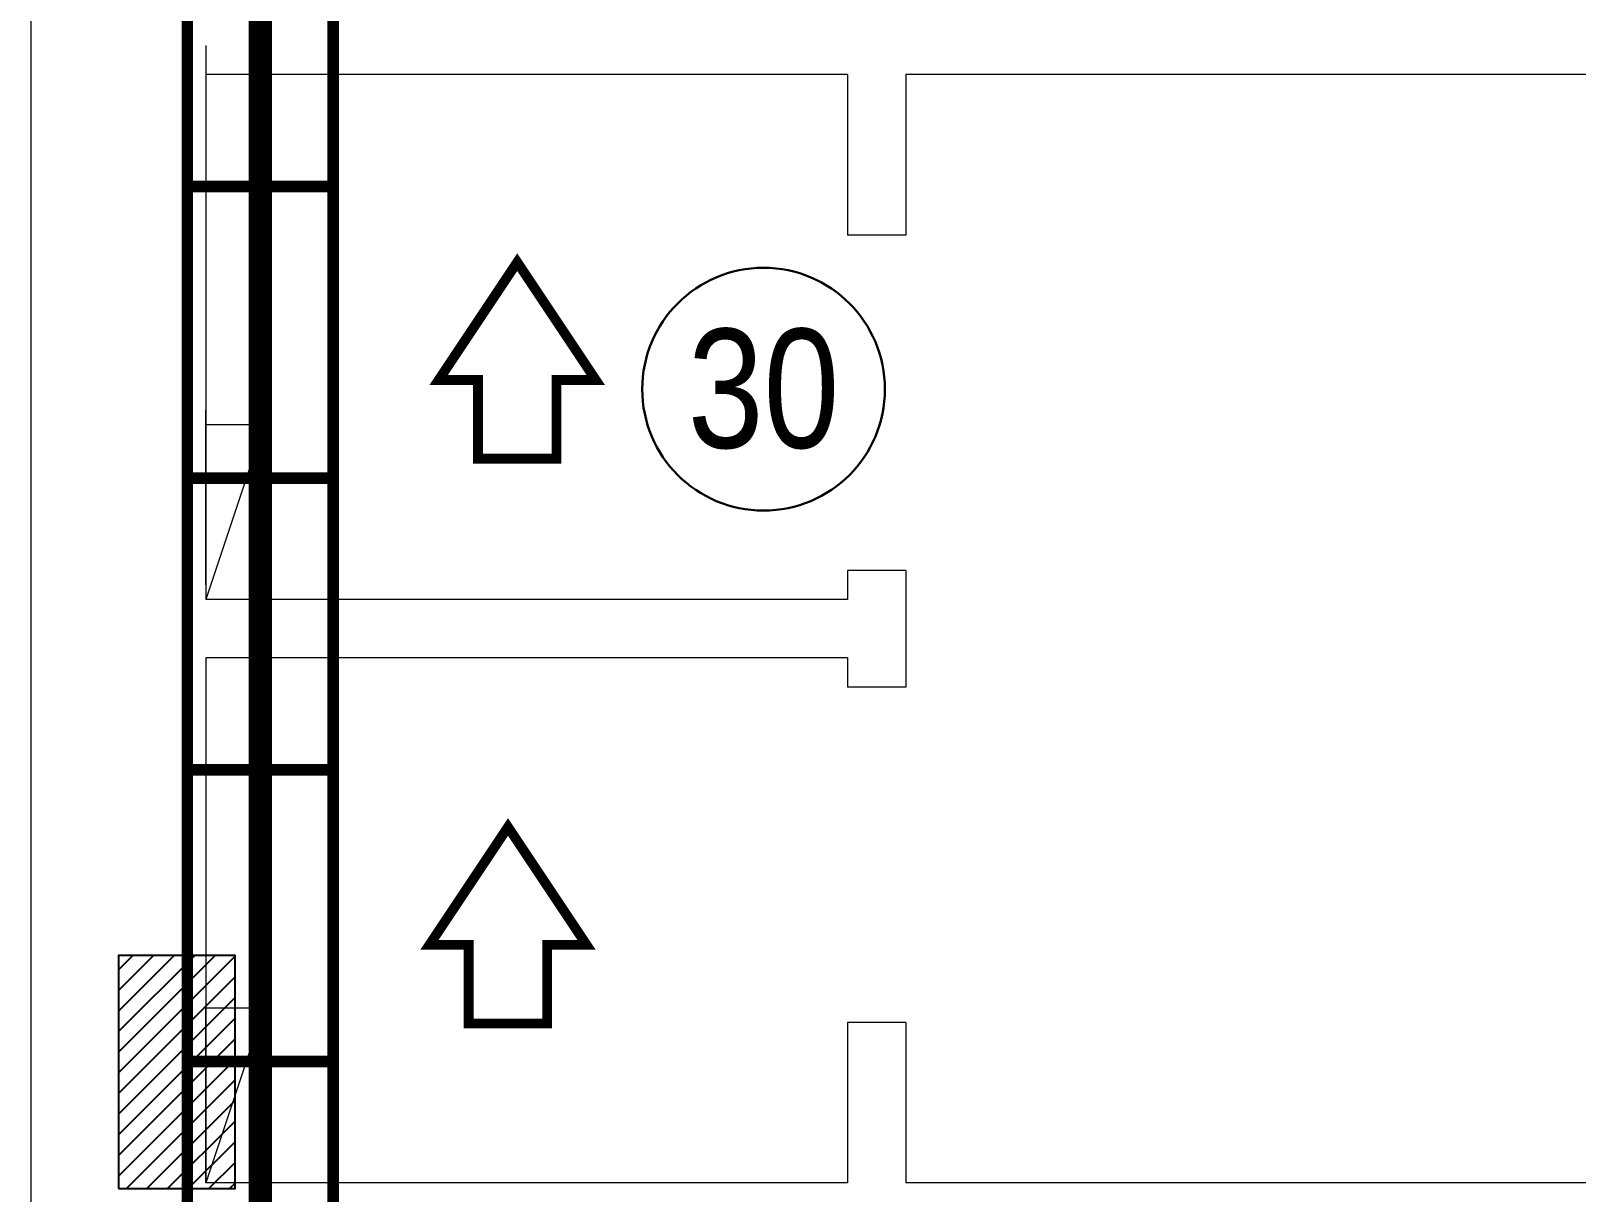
# Model space of a CAD drawing. Header units: millimetres. Extents: x 0 to 126, y 0 to 76.
# Drawn here: x 71.606 to 74.255, y 17.3 to 19.291 of the extents above; entities that cross this region are included whole.
import ezdxf

# ---------------------------------------------------------------- set-up
doc = ezdxf.new("R2010")
doc.units = ezdxf.units.MM
doc.linetypes.add('Continua', pattern=[0])
for name, color, linetype, lineweight in [('ARQUITECTÓNICO', 152, 'Continuous', 0), ('INST. VOZ Y DATOS', 40, 'Continuous', 0), ('TEXTOS INST. VOZ Y DATOS', 1, 'Continuous', 0)]:
    doc.layers.add(name, color=color, linetype=linetype, lineweight=lineweight)
doc.layers.add('E-COLUMNA', color=20, linetype='Continuous')
doc.layers.add('HatchColus', color=8, linetype='Continuous')
doc.styles.add('75', font='ARIALN.TTF', dxfattribs={"height": 0.135})

# ---------------------------------------------------------------- blocks, each defined once
blk = doc.blocks.new('A$C35E06030')
at = {"layer": 'HatchColus', "linetype": 'Continua', "ltscale": 0.05}
h = blk.add_hatch(dxfattribs=at)
h.set_pattern_fill('ANSI31', color=256, scale=0.2, style=0)
h.set_pattern_definition([(45, (-1018.400148, -104.339457), (-0.0176776695, 0.0176776695), [])])
h.paths.add_polyline_path([(0.2, 13.8), (0, 13.8), (0, 13.4), (0.2, 13.4)])
h.paths.add_polyline_path([(0.2, 7.8604), (0, 7.8604), (0, 7.4604), (0.2, 7.4604)])
h.paths.add_polyline_path([(5.95, 12.5619), (5.65, 12.5619), (5.65, 12.2619), (5.95, 12.2619)])
h.paths.add_polyline_path([(11.6, 12.5369), (11.35, 12.5369), (11.35, 12.2869), (11.6, 12.2869)])
at = {"layer": 'E-COLUMNA', "linetype": 'Continua', "ltscale": 0.05}
blk.add_lwpolyline([(0, 13.4), (0.2, 13.4), (0.2, 13.8), (0, 13.8)], close=True, dxfattribs=at)

msp = doc.modelspace()

# ---------------------------------------------------------------- linework, layer by layer
at = {"layer": 'ARQUITECTÓNICO', "linetype": 'Continuous', "ltscale": 0.03}
for p, q in [((71.6061, 37.2563), (71.6061, 6.9063)), ((71.9061, 19.2663), (71.9061, 18.3413)), ((71.9061, 19.2163), (71.9061, 18.3163)), ((73.0061, 19.2163), (71.9061, 19.2163)), ((73.0061, 19.2163), (73.0061, 18.9413)), ((73.1061, 19.2163), (73.1061, 18.9413)), ((74.3061, 19.2163), (73.1061, 19.2163)), ((73.1061, 18.9413), (73.0061, 18.9413)), ((73.0061, 18.3663), (73.0061, 18.3163)), ((73.1061, 18.3663), (73.0061, 18.3663)), ((73.1061, 18.3663), (73.1061, 18.1663)), ((73.0061, 18.3163), (71.9061, 18.3163)), ((71.9061, 18.2163), (71.9061, 17.3163)), ((73.0061, 18.2163), (71.9061, 18.2163)), ((73.0061, 18.2163), (73.0061, 18.1663)), ((73.1061, 18.1663), (73.0061, 18.1663)), ((73.0061, 17.5913), (73.0061, 17.3163)), ((73.1061, 17.5913), (73.0061, 17.5913)), ((73.1061, 17.5913), (73.1061, 17.3163)), ((73.0061, 17.3163), (71.9061, 17.3163)), ((75.1561, 17.3163), (73.1061, 17.3163))]:
    msp.add_line(p, q, dxfattribs=at)
at = {"layer": 'ARQUITECTÓNICO', "ltscale": 0.3}
for p, q in [((71.9061, 18.3413), (71.9061, 18.6413)), ((71.9061, 18.6163), (72.0061, 18.6163)), ((72.0061, 18.6163), (71.9061, 18.3163)), ((72.0061, 18.6163), (72.0061, 18.3163)), ((72.0061, 18.3163), (71.9061, 18.3163)), ((71.9061, 17.6163), (72.0061, 17.6163)), ((71.9061, 17.3163), (71.9061, 17.6163)), ((72.0061, 17.6163), (71.9061, 17.3163)), ((72.0061, 17.6163), (72.0061, 17.3163)), ((72.0061, 17.3163), (71.9061, 17.3163))]:
    msp.add_line(p, q, dxfattribs=at)
at = {"layer": 'INST. VOZ Y DATOS', "const_width": 0.02}
for points in [[(71.8743, 15.0245), (71.8743, 23.0245)], [(72.1243, 15.0245), (72.1243, 23.0245)], [(72.1243, 19.0245), (71.8743, 19.0245)], [(72.1243, 18.5245), (71.8743, 18.5245)], [(72.1243, 18.0245), (71.8743, 18.0245)], [(72.1243, 17.5245), (71.8743, 17.5245)]]:
    msp.add_lwpolyline(points, dxfattribs=at)
at = {"layer": 'INST. VOZ Y DATOS', "color": 6, "const_width": 0.04}
msp.add_lwpolyline([(71.9993, 15.0245), (71.9993, 23.0245)], dxfattribs=at)
at = {"layer": 'TEXTOS INST. VOZ Y DATOS', "const_width": 0.0168}
for points in [[(72.4399, 18.5579), (72.3726, 18.5579), (72.3726, 18.6927), (72.3052, 18.6927), (72.4399, 18.8947), (72.5747, 18.6927), (72.5073, 18.6927), (72.5073, 18.5579)], [(72.4241, 17.5895), (72.3567, 17.5895), (72.3567, 17.7242), (72.2893, 17.7242), (72.4241, 17.9263), (72.5588, 17.7242), (72.4914, 17.7242), (72.4914, 17.5895)]]:
    msp.add_lwpolyline(points, close=True, dxfattribs=at)
at = {"layer": 'TEXTOS INST. VOZ Y DATOS', "lineweight": 30}
msp.add_circle((72.8623, 18.677), 0.2081, dxfattribs=at)

# ---------------------------------------------------------------- block references
at = {"layer": 'ARQUITECTÓNICO', "color": 0}
msp.add_blockref('A$C35E06030', (71.7561, 3.9063), dxfattribs=at)

# ---------------------------------------------------------------- texts
at = {"layer": 'TEXTOS INST. VOZ Y DATOS', "insert": (72.8623, 18.677), "char_height": 0.204, "width": 1.846887, "attachment_point": 5, "style": '75'}
msp.add_mtext('30', dxfattribs=at)

doc.saveas('drawing.dxf')
